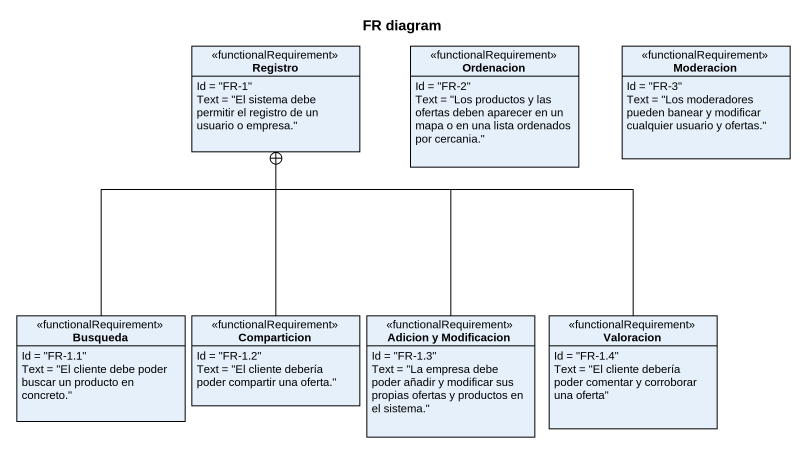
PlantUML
@startuml
title FR diagram
hide circle
hide empty members
class Registro <<functionalRequirement>> {
  Id = "FR-1"
  Text = "El sistema debe permitir el registro de un usuario o empresa."
}
class Ordenacion <<functionalRequirement>> {
  Id = "FR-2"
  Text = "Los productos y las ofertas deben aparecer en un mapa o en una lista ordenados por cercania."
}
class Moderacion <<functionalRequirement>> {
  Id = "FR-3"
  Text = "Los moderadores pueden banear y modificar cualquier usuario y ofertas."
}
class Busqueda <<functionalRequirement>> {
  Id = "FR-1.1"
  Text = "El cliente debe poder buscar un producto en concreto."
}
class Comparticion <<functionalRequirement>> {
  Id = "FR-1.2"
  Text = "El cliente debería poder compartir una oferta."
}
class "Adicion y Modificacion" as Adicion_y_Modificacion <<functionalRequirement>> {
  Id = "FR-1.3"
  Text = "La empresa debe poder añadir y modificar sus propias ofertas y productos en el sistema."
}
class Valoracion <<functionalRequirement>> {
  Id = "FR-1.4"
  Text = "El cliente debería poder comentar y corroborar una oferta"
}
Busqueda -up-+ Registro
Comparticion -up-+ Registro
Adicion_y_Modificacion -up-+ Registro
Valoracion -up-+ Registro
@enduml
